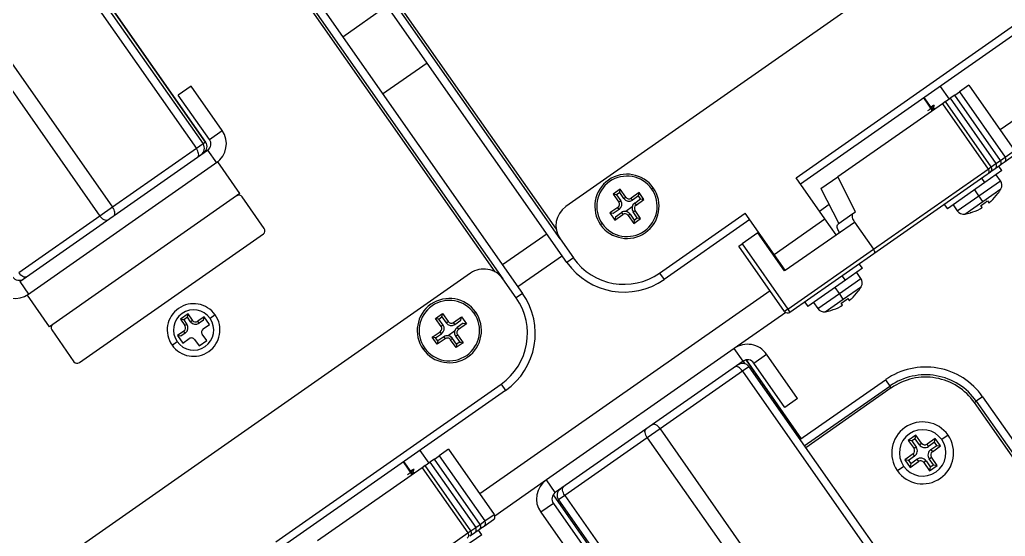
# Model space of a CAD drawing. Header units: millimetres. Extents: x 152904052 to 153933663, y 538271515 to 539240469.
# Drawn here: x 153452132 to 153452259.3, y 538569365.9 to 538569432.6 of the extents above; entities that cross this region are included whole.
import ezdxf

# ---------------------------------------------------------------- set-up
doc = ezdxf.new("R2010")
doc.units = ezdxf.units.MM
doc.layers.add('POWR', color=5, linetype='Continuous')

msp = doc.modelspace()

# ---------------------------------------------------------------- linework, layer by layer
at = {"layer": 'POWR', "color": 7}
for p, q in [((153452201.78, 538569404.27), (153452170.81, 538569448.51)), ((153452171.05, 538569448.68), (153452201.28, 538569405.52)), ((153452133.03, 538569447.08), (153452154.83, 538569415.96)), ((153452133.89, 538569447.69), (153452155.69, 538569416.56)), ((153452156.03, 538569416.79), (153452134.23, 538569447.92)), ((153452134.23, 538569447.92), (153452156.02, 538569416.79)), ((153452202.68, 538569401.24), (153452169.99, 538569447.93)), ((153452257.4, 538569446.88), (153452202.52, 538569408.45)), ((153452296.08, 538569444.61), (153452258.6, 538569418.36)), ((153452193.41, 538569400.01), (153452163.19, 538569443.17)), ((153452163.43, 538569443.35), (153452194.41, 538569399.11)), ((153452164.25, 538569443.92), (153452196.95, 538569397.23)), ((153452122.22, 538569439.51), (153452144.01, 538569408.38)), ((153452120.58, 538569438.37), (153452142.38, 538569407.24)), ((153452173.72, 538569430.4), (153452179.45, 538569434.42)), ((153452232.25, 538569412.18), (153452261.33, 538569432.55)), ((153452261.91, 538569431.73), (153452232.83, 538569411.36)), ((153452178.88, 538569423.03), (153452184.61, 538569427.05)), ((153452154.14, 538569424.02), (153452152.5, 538569422.87)), ((153452158.15, 538569418.29), (153452154.14, 538569424.02)), ((153452250.85, 538569423.98), (153452252, 538569422.35)), ((153452254.55, 538569424.13), (153452253.36, 538569423.3)), ((153452254.55, 538569424.13), (153452260.46, 538569415.7)), ((153452156.52, 538569417.14), (153452152.5, 538569422.87)), ((153452252.73, 538569422.86), (153452252.16, 538569422.46)), ((153452252.73, 538569422.86), (153452253.36, 538569423.3)), ((153452258.64, 538569414.42), (153452252.73, 538569422.86)), ((153452258.64, 538569414.42), (153452252.73, 538569422.86)), ((153452252.73, 538569422.86), (153452252.73, 538569422.86)), ((153452253.36, 538569423.3), (153452259.26, 538569414.86)), ((153452251.14, 538569421.75), (153452237.64, 538569412.3)), ((153452249.88, 538569420.86), (153452248.73, 538569422.5)), ((153452249.95, 538569420.91), (153452248.8, 538569422.55)), ((153452249.91, 538569421.49), (153452249.68, 538569421.3)), ((153452249.74, 538569421.37), (153452249.91, 538569421.49)), ((153452251.53, 538569422.02), (153452251.14, 538569421.75)), ((153452251.14, 538569421.75), (153452257.05, 538569413.31)), ((153452251.53, 538569422.02), (153452252.16, 538569422.46)), ((153452257.44, 538569413.58), (153452251.53, 538569422.02)), ((153452257.44, 538569413.58), (153452251.53, 538569422.02)), ((153452251.53, 538569422.02), (153452251.53, 538569422.02)), ((153452252.16, 538569422.46), (153452258.06, 538569414.02)), ((153452250.19, 538569421.08), (153452250, 538569421.08)), ((153452156.52, 538569417.14), (153452158.15, 538569418.29)), ((153452155.69, 538569416.56), (153452154.83, 538569415.96)), ((153452156.02, 538569416.79), (153452155.69, 538569416.56)), ((153452156.03, 538569416.79), (153452156.02, 538569416.79)), ((153452132.02, 538569398.77), (153452156.27, 538569415.75)), ((153452154.83, 538569415.96), (153452144.01, 538569408.38)), ((153452156.27, 538569415.75), (153452157.42, 538569414.11)), ((153452260.34, 538569415), (153452259.14, 538569414.16)), ((153452259.26, 538569414.86), (153452260.46, 538569415.7)), ((153452157.58, 538569414.22), (153452133.01, 538569397.01)), ((153452160.45, 538569410.13), (153452157.58, 538569414.22)), ((153452257.44, 538569413.58), (153452258.06, 538569414.02)), ((153452258.51, 538569413.72), (153452257.94, 538569413.32)), ((153452258.06, 538569414.02), (153452258.64, 538569414.42)), ((153452258.84, 538569413.1), (153452258.44, 538569413.67)), ((153452258.7, 538569413.86), (153452258.51, 538569413.72)), ((153452258.64, 538569414.42), (153452259.26, 538569414.86)), ((153452258.64, 538569414.42), (153452258.64, 538569414.42)), ((153452258.73, 538569413.88), (153452258.69, 538569413.94)), ((153452258.73, 538569413.88), (153452258.7, 538569413.86)), ((153452259.14, 538569414.16), (153452258.73, 538569413.88)), ((153452242.24, 538569402.94), (153452257.05, 538569413.31)), ((153452256.94, 538569412.62), (153452242.28, 538569402.36)), ((153452258.84, 538569413.1), (153452256.64, 538569411.56)), ((153452257.31, 538569412.88), (153452256.94, 538569412.62)), ((153452257.05, 538569413.31), (153452257.44, 538569413.58)), ((153452257.5, 538569413.02), (153452257.31, 538569412.88)), ((153452257.44, 538569413.58), (153452257.44, 538569413.58)), ((153452257.53, 538569413.04), (153452257.49, 538569413.1)), ((153452257.53, 538569413.04), (153452257.5, 538569413.02)), ((153452257.94, 538569413.32), (153452257.53, 538569413.04)), ((153452258.65, 538569411.8), (153452258.1, 538569412.58)), ((153452235.98, 538569406.86), (153452232.25, 538569412.18)), ((153452235.47, 538569410.78), (153452237.64, 538569412.3)), ((153452239.94, 538569407.8), (153452237.64, 538569412.3)), ((153452256.64, 538569411.56), (153452251.79, 538569408.16)), ((153452255.86, 538569409.85), (153452258.65, 538569411.8)), ((153452256.64, 538569411.56), (153452256.24, 538569412.13)), ((153452160.45, 538569410.13), (153452135.87, 538569392.92)), ((153452209.55, 538569410.69), (153452208.65, 538569410.06)), ((153452208.65, 538569410.06), (153452209.37, 538569409.04)), ((153452209.08, 538569409.99), (153452208.65, 538569410.06)), ((153452209.48, 538569410.27), (153452209.08, 538569409.99)), ((153452209.08, 538569409.99), (153452209.62, 538569409.22)), ((153452209.48, 538569410.27), (153452209.55, 538569410.69)), ((153452210.02, 538569409.49), (153452209.48, 538569410.27)), ((153452210.27, 538569409.67), (153452209.55, 538569410.69)), ((153452211.99, 538569410.26), (153452210.97, 538569409.55)), ((153452211.92, 538569409.84), (153452211.99, 538569410.26)), ((153452212.62, 538569409.36), (153452211.99, 538569410.26)), ((153452213.62, 538569410.73), (153452213.82, 538569410.87)), ((153452235.47, 538569410.78), (153452237.77, 538569406.28)), ((153452253.07, 538569407.9), (153452255.86, 538569409.85)), ((153452255.86, 538569409.85), (153452255.32, 538569410.63)), ((153452256.38, 538569409.12), (153452255.86, 538569409.85)), ((153452256.38, 538569409.12), (153452258.7, 538569410.74)), ((153452258.3, 538569410.15), (153452258.31, 538569410.13)), ((153452163.6, 538569405.62), (153452160.74, 538569409.72)), ((153452209.62, 538569409.22), (153452209.37, 538569409.04)), ((153452210.02, 538569409.49), (153452210.27, 538569409.67)), ((153452211.14, 538569409.3), (153452210.97, 538569409.55)), ((153452211.92, 538569409.84), (153452211.14, 538569409.3)), ((153452211.42, 538569408.9), (153452212.19, 538569409.44)), ((153452211.42, 538569408.9), (153452211.6, 538569408.65)), ((153452211.6, 538569408.65), (153452212.62, 538569409.36)), ((153452212.19, 538569409.44), (153452211.92, 538569409.84)), ((153452212.19, 538569409.44), (153452212.62, 538569409.36)), ((153452236.53, 538569408.71), (153452235.29, 538569407.84)), ((153452251.39, 538569408.74), (153452251.79, 538569408.16)), ((153452252.53, 538569408.68), (153452253.07, 538569407.9)), ((153452254.05, 538569407.49), (153452256.38, 538569409.12)), ((153452256.26, 538569408.34), (153452256.1, 538569408.61)), ((153452256.95, 538569409.2), (153452257.15, 538569408.96)), ((153452144.01, 538569408.38), (153452142.38, 538569407.24)), ((153452209.25, 538569408.34), (153452208.22, 538569407.63)), ((153452208.22, 538569407.63), (153452208.85, 538569406.72)), ((153452208.65, 538569407.55), (153452208.22, 538569407.63)), ((153452209.42, 538569408.09), (153452208.65, 538569407.55)), ((153452208.85, 538569406.72), (153452209.88, 538569407.44)), ((153452208.93, 538569407.15), (153452209.7, 538569407.69)), ((153452209.42, 538569408.09), (153452209.25, 538569408.34)), ((153452209.7, 538569407.69), (153452209.88, 538569407.44)), ((153452211.1, 538569408.42), (153452210.26, 538569407.83)), ((153452210.83, 538569407.49), (153452210.57, 538569407.32)), ((153452210.57, 538569407.32), (153452211.29, 538569406.29)), ((153452210.83, 538569407.49), (153452211.37, 538569406.72)), ((153452211.22, 538569407.77), (153452211.48, 538569407.95)), ((153452211.76, 538569407), (153452211.22, 538569407.77)), ((153452212.19, 538569406.93), (153452211.48, 538569407.95)), ((153452214.64, 538569399.85), (153452225.7, 538569407.6)), ((153452229.43, 538569402.27), (153452225.7, 538569407.6)), ((153452237.68, 538569406.22), (153452239.6, 538569407.56)), ((153452239.6, 538569407.56), (153452239.94, 538569407.8)), ((153452254.76, 538569407.64), (153452254.75, 538569407.66)), ((153452142.38, 538569407.24), (153452131.9, 538569399.9)), ((153452207.23, 538569406.26), (153452207.02, 538569406.11)), ((153452208.88, 538569406.86), (153452208.8, 538569406.81)), ((153452208.93, 538569407.15), (153452208.85, 538569406.72)), ((153452211.29, 538569406.29), (153452212.19, 538569406.93)), ((153452211.37, 538569406.72), (153452211.29, 538569406.29)), ((153452211.37, 538569406.72), (153452211.76, 538569407)), ((153452211.76, 538569407), (153452212.19, 538569406.93)), ((153452226.27, 538569406.78), (153452215.22, 538569399.03)), ((153452229.43, 538569402.27), (153452235.98, 538569406.86)), ((153452237.42, 538569404.81), (153452235.98, 538569406.86)), ((153452237.42, 538569404.81), (153452239.78, 538569406.46)), ((153452239.78, 538569406.46), (153452242.24, 538569402.94)), ((153452139.73, 538569388.29), (153452163.48, 538569404.92)), ((153452200.1, 538569404.93), (153452194.37, 538569400.91)), ((153452227.32, 538569405.07), (153452225.28, 538569403.64)), ((153452227.32, 538569405.07), (153452227.42, 538569405.14)), ((153452230.77, 538569400.15), (153452227.32, 538569405.07)), ((153452230.86, 538569400.22), (153452237.42, 538569404.81)), ((153452201.78, 538569404.27), (153452203.5, 538569401.82)), ((153452224.87, 538569403.35), (153452225.28, 538569403.64)), ((153452225.28, 538569403.64), (153452231.18, 538569395.2)), ((153452230.77, 538569394.91), (153452224.87, 538569403.35)), ((153452230.86, 538569400.22), (153452229.43, 538569402.27)), ((153452231.18, 538569395.2), (153452242.24, 538569402.94)), ((153452242.28, 538569402.36), (153452231.47, 538569394.79)), ((153452202.08, 538569402.1), (153452196.35, 538569398.09)), ((153452203.5, 538569401.82), (153452202.68, 538569401.24)), ((153452240.82, 538569400.48), (153452240.42, 538569401.05)), ((153452190.23, 538569399.85), (153452135.35, 538569361.42)), ((153452214.64, 538569399.85), (153452215.22, 538569399.03)), ((153452230.53, 538569400.48), (153452230.59, 538569400.61)), ((153452230.59, 538569400.4), (153452230.69, 538569400.47)), ((153452230.77, 538569400.15), (153452230.86, 538569400.22)), ((153452240.82, 538569400.48), (153452238.62, 538569398.94)), ((153452240.62, 538569399.18), (153452240.08, 538569399.96)), ((153452132.02, 538569398.77), (153452133.17, 538569397.13)), ((153452196.13, 538569396.65), (153452194.41, 538569399.11)), ((153452238.62, 538569398.94), (153452233.77, 538569395.55)), ((153452237.84, 538569397.23), (153452240.62, 538569399.18)), ((153452238.62, 538569398.94), (153452238.22, 538569399.52)), ((153452228.91, 538569397.57), (153452191.42, 538569371.33)), ((153452196.95, 538569397.23), (153452196.13, 538569396.65)), ((153452235.05, 538569395.28), (153452237.84, 538569397.23)), ((153452237.84, 538569397.23), (153452237.29, 538569398.01)), ((153452238.35, 538569396.5), (153452237.84, 538569397.23)), ((153452238.35, 538569396.5), (153452240.68, 538569398.12)), ((153452240.28, 538569397.53), (153452240.29, 538569397.51)), ((153452135.87, 538569392.92), (153452133.01, 538569397.01)), ((153452233.37, 538569396.12), (153452233.77, 538569395.55)), ((153452234.51, 538569396.06), (153452235.05, 538569395.28)), ((153452236.03, 538569394.87), (153452238.35, 538569396.5)), ((153452238.24, 538569395.72), (153452238.08, 538569395.99)), ((153452238.93, 538569396.58), (153452239.13, 538569396.34)), ((153452153.76, 538569394.58), (153452152.77, 538569393.89)), ((153452153.68, 538569394.15), (153452153.76, 538569394.58)), ((153452154.33, 538569393.76), (153452153.76, 538569394.58)), ((153452185.72, 538569394), (153452186.62, 538569394.63)), ((153452186.54, 538569394.21), (153452186.62, 538569394.63)), ((153452186.62, 538569394.63), (153452187.33, 538569393.61)), ((153452190.68, 538569394.67), (153452190.89, 538569394.81)), ((153452230.92, 538569394.77), (153452224.27, 538569390.11)), ((153452231.18, 538569395.2), (153452230.77, 538569394.91)), ((153452231.18, 538569395.2), (153452231.47, 538569394.79)), ((153452236.74, 538569395.03), (153452236.73, 538569395.04)), ((153452153.2, 538569393.81), (153452152.77, 538569393.89)), ((153452152.77, 538569393.89), (153452153.35, 538569393.07)), ((153452153.68, 538569394.15), (153452153.2, 538569393.81)), ((153452153.2, 538569393.81), (153452153.6, 538569393.24)), ((153452154.08, 538569393.58), (153452153.68, 538569394.15)), ((153452154.08, 538569393.58), (153452154.33, 538569393.76)), ((153452155.85, 538569394.21), (153452155.03, 538569393.63)), ((153452155.2, 538569393.38), (153452155.03, 538569393.63)), ((153452155.77, 538569393.78), (153452155.2, 538569393.38)), ((153452155.77, 538569393.78), (153452155.85, 538569394.21)), ((153452156.54, 538569393.22), (153452155.85, 538569394.21)), ((153452157.26, 538569394.46), (153452156.6, 538569394)), ((153452186.43, 538569392.98), (153452185.72, 538569394)), ((153452186.14, 538569393.93), (153452185.72, 538569394)), ((153452186.14, 538569393.93), (153452186.54, 538569394.21)), ((153452186.68, 538569393.15), (153452186.14, 538569393.93)), ((153452186.54, 538569394.21), (153452187.08, 538569393.43)), ((153452187.08, 538569393.43), (153452187.33, 538569393.61)), ((153452188.03, 538569393.49), (153452189.05, 538569394.2)), ((153452188.21, 538569393.24), (153452188.03, 538569393.49)), ((153452188.21, 538569393.24), (153452188.98, 538569393.78)), ((153452189.26, 538569393.38), (153452188.49, 538569392.84)), ((153452189.69, 538569393.3), (153452188.66, 538569392.59)), ((153452188.98, 538569393.78), (153452189.05, 538569394.2)), ((153452189.05, 538569394.2), (153452189.69, 538569393.3)), ((153452189.26, 538569393.38), (153452189.69, 538569393.3)), ((153452189.63, 538569393.38), (153452189.55, 538569393.33)), ((153452136.16, 538569392.51), (153452139.03, 538569388.41)), ((153452153.23, 538569392.37), (153452152.41, 538569391.8)), ((153452153.4, 538569392.12), (153452152.83, 538569391.72)), ((153452153.4, 538569392.12), (153452153.23, 538569392.37)), ((153452153.6, 538569393.24), (153452153.35, 538569393.07)), ((153452155.72, 538569392.65), (153452156.54, 538569393.22)), ((153452185.29, 538569391.57), (153452186.31, 538569392.28)), ((153452185.71, 538569391.49), (153452186.49, 538569392.03)), ((153452186.49, 538569392.03), (153452186.31, 538569392.28)), ((153452186.68, 538569393.15), (153452186.43, 538569392.98)), ((153452188.16, 538569392.36), (153452187.33, 538569391.77)), ((153452188.49, 538569392.84), (153452188.66, 538569392.59)), ((153452151.69, 538569390.56), (153452152.34, 538569391.02)), ((153452152.41, 538569391.8), (153452153.09, 538569390.82)), ((153452152.83, 538569391.72), (153452152.41, 538569391.8)), ((153452153.09, 538569390.82), (153452153.91, 538569391.39)), ((153452154.61, 538569391.27), (153452155.18, 538569390.45)), ((153452155.18, 538569390.45), (153452156.17, 538569391.14)), ((153452156.17, 538569391.14), (153452155.59, 538569391.95)), ((153452185.92, 538569390.66), (153452185.29, 538569391.57)), ((153452185.71, 538569391.49), (153452185.29, 538569391.57)), ((153452185.99, 538569391.09), (153452185.71, 538569391.49)), ((153452186.94, 538569391.38), (153452185.92, 538569390.66)), ((153452185.99, 538569391.09), (153452185.92, 538569390.66)), ((153452186.77, 538569391.63), (153452185.99, 538569391.09)), ((153452186.77, 538569391.63), (153452186.94, 538569391.38)), ((153452187.89, 538569391.43), (153452187.64, 538569391.26)), ((153452188.35, 538569390.23), (153452187.64, 538569391.26)), ((153452188.43, 538569390.66), (153452187.89, 538569391.43)), ((153452188.29, 538569391.71), (153452188.54, 538569391.89)), ((153452188.29, 538569391.71), (153452188.83, 538569390.94)), ((153452189.26, 538569390.87), (153452188.35, 538569390.23)), ((153452188.83, 538569390.94), (153452188.43, 538569390.66)), ((153452188.54, 538569391.89), (153452189.26, 538569390.87)), ((153452188.83, 538569390.94), (153452189.26, 538569390.87)), ((153452184.29, 538569390.2), (153452184.09, 538569390.05)), ((153452188.43, 538569390.66), (153452188.35, 538569390.23)), ((153452224.27, 538569390.11), (153452200.02, 538569373.13)), ((153452225.42, 538569388.47), (153452224.27, 538569390.11)), ((153452225.42, 538569388.47), (153452201.17, 538569371.5)), ((153452225.41, 538569388.47), (153452225.63, 538569388.15)), ((153452232.92, 538569378.47), (153452225.79, 538569388.64)), ((153452225.79, 538569388.64), (153452232.92, 538569378.46)), ((153452226.81, 538569388.23), (153452228.45, 538569389.38)), ((153452230.82, 538569382.49), (153452226.81, 538569388.23)), ((153452232.46, 538569383.64), (153452228.45, 538569389.38)), ((153452225.34, 538569387.2), (153452214.69, 538569379.74)), ((153452226.15, 538569387.77), (153452225.34, 538569387.2)), ((153452225.34, 538569387.2), (153452247.13, 538569356.07)), ((153452226.15, 538569387.77), (153452247.95, 538569356.64)), ((153452232.75, 538569378.35), (153452243.81, 538569386.09)), ((153452243.81, 538569386.09), (153452244.38, 538569385.27)), ((153452165.08, 538569365.15), (153452194.16, 538569385.51)), ((153452194.74, 538569384.69), (153452165.66, 538569364.33)), ((153452194.16, 538569385.51), (153452194.74, 538569384.69)), ((153452233.32, 538569377.53), (153452244.38, 538569385.27)), ((153452244.55, 538569385.03), (153452233.5, 538569377.28)), ((153452244.55, 538569385.03), (153452244.38, 538569385.27)), ((153452232.46, 538569383.64), (153452230.82, 538569382.49)), ((153452255.28, 538569383.14), (153452255.52, 538569383.31)), ((153452285.5, 538569339.97), (153452255.28, 538569383.14)), ((153452256.34, 538569383.88), (153452255.52, 538569383.31)), ((153452255.52, 538569383.31), (153452286.5, 538569339.08)), ((153452256.34, 538569383.88), (153452289.04, 538569337.19)), ((153452214.69, 538569379.74), (153452213.05, 538569378.59)), ((153452214.69, 538569379.74), (153452236.48, 538569348.61)), ((153452213.05, 538569378.59), (153452202.4, 538569371.14)), ((153452213.05, 538569378.59), (153452234.84, 538569347.46)), ((153452247.72, 538569378.94), (153452246.73, 538569378.25)), ((153452247.22, 538569378.17), (153452246.73, 538569378.25)), ((153452246.73, 538569378.25), (153452247.48, 538569377.19)), ((153452247.63, 538569378.45), (153452247.22, 538569378.17)), ((153452247.22, 538569378.17), (153452247.77, 538569377.39)), ((153452247.63, 538569378.45), (153452247.72, 538569378.94)), ((153452248.18, 538569377.68), (153452247.63, 538569378.45)), ((153452248.46, 538569377.88), (153452247.72, 538569378.94)), ((153452250.22, 538569378.5), (153452249.16, 538569377.75)), ((153452250.14, 538569378.01), (153452250.22, 538569378.5)), ((153452250.91, 538569377.52), (153452250.22, 538569378.5)), ((153452251.88, 538569378.93), (153452251.06, 538569378.35)), ((153452183.68, 538569376.95), (153452184.83, 538569375.31)), ((153452187.38, 538569377.1), (153452186.19, 538569376.26)), ((153452187.38, 538569377.1), (153452193.29, 538569368.66)), ((153452247.77, 538569377.39), (153452247.48, 538569377.19)), ((153452248.18, 538569377.68), (153452248.46, 538569377.88)), ((153452249.36, 538569377.47), (153452249.16, 538569377.75)), ((153452250.14, 538569378.01), (153452249.36, 538569377.47)), ((153452249.65, 538569377.06), (153452250.42, 538569377.6)), ((153452249.65, 538569377.06), (153452249.85, 538569376.77)), ((153452249.85, 538569376.77), (153452250.91, 538569377.52)), ((153452250.42, 538569377.6), (153452250.14, 538569378.01)), ((153452250.42, 538569377.6), (153452250.91, 538569377.52)), ((153452182.78, 538569373.88), (153452181.63, 538569375.52)), ((153452185.56, 538569375.82), (153452184.99, 538569375.42)), ((153452185.56, 538569375.83), (153452186.19, 538569376.26)), ((153452191.47, 538569367.39), (153452185.56, 538569375.83)), ((153452185.56, 538569375.82), (153452185.56, 538569375.83)), ((153452191.46, 538569367.39), (153452185.56, 538569375.82)), ((153452186.19, 538569376.26), (153452192.09, 538569367.83)), ((153452247.36, 538569376.49), (153452246.29, 538569375.75)), ((153452246.78, 538569375.66), (153452246.29, 538569375.75)), ((153452246.29, 538569375.75), (153452246.98, 538569374.76)), ((153452247.56, 538569376.2), (153452246.78, 538569375.66)), ((153452246.78, 538569375.66), (153452247.07, 538569375.25)), ((153452246.98, 538569374.76), (153452248.05, 538569375.51)), ((153452247.07, 538569375.25), (153452247.84, 538569375.8)), ((153452247.56, 538569376.2), (153452247.36, 538569376.49)), ((153452247.84, 538569375.8), (153452248.05, 538569375.51)), ((153452249.03, 538569375.59), (153452248.74, 538569375.39)), ((153452249.03, 538569375.59), (153452249.57, 538569374.81)), ((153452249.44, 538569375.87), (153452249.73, 538569376.07)), ((153452249.98, 538569375.1), (153452249.44, 538569375.87)), ((153452250.47, 538569375.01), (153452249.73, 538569376.07)), ((153452183.97, 538569374.71), (153452170.47, 538569365.26)), ((153452182.71, 538569373.83), (153452181.56, 538569375.47)), ((153452182.74, 538569374.46), (153452182.51, 538569374.26)), ((153452182.57, 538569374.34), (153452182.74, 538569374.46)), ((153452184.36, 538569374.98), (153452183.97, 538569374.71)), ((153452183.97, 538569374.71), (153452189.88, 538569366.28)), ((153452184.36, 538569374.98), (153452184.99, 538569375.42)), ((153452190.27, 538569366.55), (153452184.36, 538569374.98)), ((153452190.26, 538569366.55), (153452184.36, 538569374.98)), ((153452184.36, 538569374.98), (153452184.36, 538569374.98)), ((153452184.99, 538569375.42), (153452190.89, 538569366.99)), ((153452245.33, 538569374.34), (153452246.15, 538569374.91)), ((153452247.07, 538569375.25), (153452246.98, 538569374.76)), ((153452248.74, 538569375.39), (153452249.49, 538569374.32)), ((153452249.49, 538569374.32), (153452250.47, 538569375.01)), ((153452249.57, 538569374.81), (153452249.49, 538569374.32)), ((153452249.57, 538569374.81), (153452249.98, 538569375.1)), ((153452249.98, 538569375.1), (153452250.47, 538569375.01)), ((153452183.02, 538569374.05), (153452182.83, 538569374.05)), ((153452200.02, 538569373.13), (153452193.36, 538569368.47)), ((153452201.17, 538569371.5), (153452200.02, 538569373.13)), ((153452201.62, 538569371.81), (153452201.64, 538569371.79)), ((153452200.89, 538569371.2), (153452208.01, 538569361.03)), ((153452202.4, 538569371.14), (153452201.58, 538569370.56)), ((153452201.58, 538569370.56), (153452223.38, 538569339.43)), ((153452202.4, 538569371.14), (153452224.19, 538569340.01)), ((153452200.92, 538569370.1), (153452199.29, 538569368.96)), ((153452200.92, 538569370.1), (153452204.94, 538569364.37)), ((153452193.17, 538569367.97), (153452191.97, 538569367.13)), ((153452192.09, 538569367.83), (153452193.29, 538569368.66)), ((153452199.29, 538569368.96), (153452203.3, 538569363.22)), ((153452190.27, 538569366.55), (153452190.89, 538569366.99)), ((153452191.34, 538569366.69), (153452190.77, 538569366.29)), ((153452190.89, 538569366.99), (153452191.46, 538569367.39)), ((153452191.67, 538569366.06), (153452191.27, 538569366.64)), ((153452191.53, 538569366.82), (153452191.34, 538569366.69)), ((153452191.46, 538569367.39), (153452191.47, 538569367.39)), ((153452191.47, 538569367.39), (153452192.09, 538569367.83)), ((153452191.56, 538569366.84), (153452191.52, 538569366.91)), ((153452191.56, 538569366.84), (153452191.53, 538569366.82)), ((153452191.97, 538569367.13), (153452191.56, 538569366.84)), ((153452175.07, 538569355.91), (153452189.88, 538569366.28)), ((153452191.67, 538569366.06), (153452189.47, 538569364.53)), ((153452189.88, 538569366.28), (153452190.26, 538569366.55)), ((153452190.33, 538569365.98), (153452190.14, 538569365.85)), ((153452190.26, 538569366.55), (153452190.27, 538569366.55)), ((153452190.36, 538569366), (153452190.32, 538569366.07)), ((153452190.36, 538569366), (153452190.33, 538569365.98)), ((153452190.77, 538569366.29), (153452190.36, 538569366))]:
    msp.add_line(p, q, dxfattribs=at)
at = {"layer": 'POWR', "color": 7, "flags": 128}
for points in [[(153452155.01, 538569414.86), (153452155.08, 538569414.93), (153452155.12, 538569415.03), (153452155.13, 538569415.15), (153452155.12, 538569415.3), (153452155.08, 538569415.46), (153452155.02, 538569415.62), (153452154.93, 538569415.79), (153452154.83, 538569415.96)], [(153452144.2, 538569407.29), (153452144.26, 538569407.36), (153452144.3, 538569407.46), (153452144.32, 538569407.58), (153452144.31, 538569407.73), (153452144.27, 538569407.88), (153452144.2, 538569408.05), (153452144.12, 538569408.22), (153452144.01, 538569408.38)], [(153452143.38, 538569406.72), (153452143.28, 538569406.68), (153452143.17, 538569406.67), (153452143.04, 538569406.69), (153452142.91, 538569406.75), (153452142.77, 538569406.83), (153452142.63, 538569406.95), (153452142.5, 538569407.08), (153452142.38, 538569407.24)], [(153452132.9, 538569399.38), (153452132.81, 538569399.34), (153452132.7, 538569399.33), (153452132.57, 538569399.35), (153452132.43, 538569399.41), (153452132.29, 538569399.5), (153452132.15, 538569399.61), (153452132.02, 538569399.75), (153452131.9, 538569399.9)], [(153452225.34, 538569387.2), (153452225.22, 538569387.35), (153452225.08, 538569387.49), (153452224.95, 538569387.6), (153452224.81, 538569387.69), (153452224.68, 538569387.75), (153452224.55, 538569387.78), (153452224.44, 538569387.77), (153452224.35, 538569387.73)], [(153452213.05, 538569378.59), (153452212.94, 538569378.76), (153452212.86, 538569378.93), (153452212.8, 538569379.1), (153452212.76, 538569379.26), (153452212.75, 538569379.4), (153452212.77, 538569379.53), (153452212.82, 538569379.63), (153452212.88, 538569379.7)], [(153452214.69, 538569379.74), (153452214.57, 538569379.89), (153452214.44, 538569380.03), (153452214.3, 538569380.15), (153452214.16, 538569380.24), (153452214.03, 538569380.29), (153452213.9, 538569380.32), (153452213.79, 538569380.31), (153452213.7, 538569380.27)], [(153452202.4, 538569371.14), (153452202.29, 538569371.3), (153452202.21, 538569371.47), (153452202.15, 538569371.64), (153452202.11, 538569371.8), (153452202.1, 538569371.94), (153452202.12, 538569372.07), (153452202.17, 538569372.17), (153452202.23, 538569372.24)]]:
    msp.add_lwpolyline(points, dxfattribs=at)
at = {"layer": 'POWR', "color": 7}
for centre, radius, start, end in [((153452155.7, 538569416.56), 3, 305, 35), ((153452154.87, 538569415.98), 1, 305.0109, 35.0109), ((153452155.21, 538569416.22), 1, 305, 35), ((153452155.21, 538569416.22), 1, 305.0109, 35.0109), ((153452155.7, 538569416.56), 1, 305, 35), ((153452257.65, 538569413.73), 0.499, 305.07, 35.0698), ((153452258.23, 538569414.13), 0.5, 305, 35), ((153452258.23, 538569414.13), 0.499, 305.07, 35.0698), ((153452258.75, 538569413.95), 0.103, 217.4159, 246.5165), ((153452258.85, 538569414.57), 0.499, 305.07, 35.0698), ((153452210.42, 538569408.49), 4.15, 35, 215), ((153452210.42, 538569408.49), 3.9, 35, 215), ((153452257.03, 538569413.29), 0.5, 305, 35), ((153452257.03, 538569413.29), 0.499, 305.07, 35.0698), ((153452257.55, 538569413.11), 0.103, 217.4159, 246.5165), ((153452257.83, 538569411.23), 1, 330.8721, 35), ((153452160.33, 538569409.43), 0.5, 35, 125), ((153452210.42, 538569408.49), 4.15, 215, 35), ((153452210.42, 538569408.49), 3.9, 215, 35), ((153452253, 538569413.94), 6.52, 312.4848, 324.3917), ((153452253.02, 538569413.91), 6.5, 324.4786, 330.8721), ((153452208.96, 538569408.75), 0.5, 305, 35), ((153452208.96, 538569408.75), 0.807, 305, 35), ((153452210.68, 538569409.96), 0.807, 215, 305), ((153452210.68, 538569409.96), 0.5, 215, 305), ((153452211.88, 538569408.24), 0.807, 125, 215), ((153452211.88, 538569408.24), 0.5, 125, 215), ((153452252.91, 538569414.06), 6.32, 300.3185, 309.6814), ((153452204.24, 538569405.99), 3, 125, 215), ((153452210.16, 538569407.03), 0.807, 35, 125), ((153452210.16, 538569407.03), 0.5, 35, 125), ((153452253.89, 538569408.48), 1, 215, 279.1279), ((153452253.02, 538569413.91), 6.5, 279.1279, 285.5214), ((153452253, 538569413.94), 6.52, 285.6083, 297.5152), ((153452163.19, 538569405.33), 0.5, 305, 35), ((153452210.05, 538569406.41), 9, 215, 305), ((153452210.05, 538569406.41), 8, 215, 305), ((153452191.95, 538569397.39), 3, 35, 125), ((153452131.94, 538569399.93), 1, 215, 305), ((153452239.8, 538569398.61), 1, 330.8721, 35), ((153452131.45, 538569399.59), 3, 215, 305), ((153452189.58, 538569392.07), 9, 305, 35), ((153452234.98, 538569401.32), 6.52, 312.4848, 324.3917), ((153452235, 538569401.29), 6.5, 324.4786, 330.8721), ((153452154.47, 538569392.51), 3.4, 35, 215), ((153452187.49, 538569392.43), 4.15, 35, 215), ((153452187.49, 538569392.43), 3.9, 35, 215), ((153452189.58, 538569392.07), 8, 305, 35), ((153452234.89, 538569401.44), 6.32, 300.3185, 309.6814), ((153452154.47, 538569392.51), 2.6, 35, 215), ((153452187.49, 538569392.43), 4.15, 215, 35), ((153452187.49, 538569392.43), 3.9, 215, 35), ((153452231.18, 538569395.2), 0.5, 215, 305), ((153452235.87, 538569395.86), 1, 215, 279.1279), ((153452235, 538569401.29), 6.5, 279.1279, 285.5214), ((153452234.97, 538569401.32), 6.52, 285.6083, 297.5152), ((153452154.47, 538569392.51), 3.4, 215, 35), ((153452154.47, 538569392.51), 2.6, 215, 35), ((153452154.74, 538569394.04), 0.807, 215, 305), ((153452154.74, 538569394.04), 0.5, 215, 305), ((153452187.74, 538569393.9), 0.807, 215, 305), ((153452187.74, 538569393.9), 0.5, 215, 305), ((153452136.57, 538569392.8), 0.5, 125, 215), ((153452152.94, 538569392.78), 0.5, 305, 35), ((153452152.94, 538569392.78), 0.807, 305, 35), ((153452156, 538569392.24), 0.5, 125, 215), ((153452186.02, 538569392.69), 0.5, 305, 35), ((153452186.02, 538569392.69), 0.807, 305, 35), ((153452188.95, 538569392.18), 0.807, 125, 215), ((153452188.95, 538569392.18), 0.5, 125, 215), ((153452154.2, 538569390.98), 0.5, 35, 125), ((153452187.23, 538569390.97), 0.807, 35, 125), ((153452187.23, 538569390.97), 0.5, 35, 125), ((153452225.99, 538569387.66), 3, 35, 125), ((153452139.44, 538569388.7), 0.5, 215, 305), ((153452225.99, 538569387.66), 1, 35, 125), ((153452225.34, 538569387.2), 1, 35, 125), ((153452248.97, 538569378.72), 9, 35, 125), ((153452248.97, 538569378.72), 8, 35, 125), ((153452248.97, 538569378.72), 7.7, 35, 125), ((153452248.6, 538569376.63), 4, 35, 215), ((153452248.6, 538569376.63), 3, 35, 215), ((153452248.6, 538569376.63), 4, 215, 35), ((153452248.6, 538569376.63), 3, 215, 35), ((153452247.07, 538569376.9), 0.5, 305, 35), ((153452247.07, 538569376.9), 0.851, 305, 35), ((153452248.87, 538569378.16), 0.851, 215, 305), ((153452248.87, 538569378.16), 0.5, 215, 305), ((153452250.13, 538569376.36), 0.851, 125, 215), ((153452250.13, 538569376.36), 0.5, 125, 215), ((153452248.33, 538569375.1), 0.851, 35, 125), ((153452248.33, 538569375.1), 0.5, 35, 125), ((153452201.74, 538569370.68), 3, 125, 215), ((153452202.4, 538569371.14), 1, 125, 215), ((153452201.74, 538569370.68), 1, 125, 215), ((153452190.48, 538569366.7), 0.499, 305.07, 35.0698), ((153452191.06, 538569367.1), 0.5, 305, 35), ((153452191.06, 538569367.1), 0.499, 305.07, 35.0698), ((153452191.58, 538569366.92), 0.103, 217.4159, 246.5165), ((153452191.68, 538569367.54), 0.499, 305.07, 35.0698), ((153452189.86, 538569366.26), 0.5, 305, 35), ((153452189.86, 538569366.26), 0.499, 305.07, 35.0698), ((153452190.38, 538569366.08), 0.103, 217.4159, 246.5165)]:
    msp.add_arc(centre, radius, start, end, dxfattribs=at)
for points, knots in [([(153452249.91, 538569421.49), (153452249.98, 538569421.53), (153452250.14, 538569421.6), (153452250.08, 538569421.51), (153452249.8, 538569421.26), (153452249.44, 538569420.97), (153452249.24, 538569420.81)], [0, 0, 0, 0, 0.240848, 0.476572, 0.721491, 1, 1, 1, 1]), ([(153452249.96, 538569421.15), (153452249.98, 538569421.22), (153452250.03, 538569421.35), (153452250.08, 538569421.49), (153452250.1, 538569421.56)], [0, 0, 0, 0, 0.499894, 1, 1, 1, 1]), ([(153452249.68, 538569420.94), (153452249.77, 538569420.98), (153452249.94, 538569421.07), (153452250.03, 538569421.1), (153452250, 538569421.06), (153452250, 538569421.05)], [0, 0, 0, 0, 0.402272, 0.802406, 1, 1, 1, 1]), ([(153452257.05, 538569413.31), (153452257.07, 538569413.27), (153452257.12, 538569413.19), (153452257.15, 538569413.04), (153452257.13, 538569412.88), (153452257.06, 538569412.73), (153452256.98, 538569412.65), (153452256.94, 538569412.62)], [0, 0, 0, 0, 0.174928, 0.36388, 0.560047, 0.788091, 1, 1, 1, 1]), ([(153452257.15, 538569408.96), (153452257.16, 538569408.96), (153452257.17, 538569408.96), (153452257.23, 538569408.99), (153452257.31, 538569409.05), (153452257.37, 538569409.11), (153452257.4, 538569409.13)], [0, 0, 0, 0, 0.250648, 0.499754, 0.7491, 1, 1, 1, 1]), ([(153452257.4, 538569409.13), (153452257.37, 538569409.11), (153452257.31, 538569409.05), (153452257.23, 538569408.99), (153452257.17, 538569408.96), (153452257.16, 538569408.96), (153452257.15, 538569408.96)], [0, 0, 0, 0, 0.250648, 0.499754, 0.7491, 1, 1, 1, 1]), ([(153452239.6, 538569407.56), (153452239.55, 538569407.51), (153452239.46, 538569407.39), (153452239.48, 538569407.08), (153452239.59, 538569406.75), (153452239.72, 538569406.56), (153452239.78, 538569406.46)], [0, 0, 0, 0, 0.273241, 0.566326, 0.7921708, 1, 1, 1, 1]), ([(153452256.01, 538569408.16), (153452256.04, 538569408.18), (153452256.11, 538569408.22), (153452256.2, 538569408.27), (153452256.26, 538569408.32), (153452256.26, 538569408.33), (153452256.26, 538569408.34)], [0, 0, 0, 0, 0.250648, 0.499754, 0.7491, 1, 1, 1, 1]), ([(153452237.86, 538569405.12), (153452237.81, 538569405.2), (153452237.71, 538569405.36), (153452237.6, 538569405.62), (153452237.55, 538569405.88), (153452237.57, 538569406.1), (153452237.65, 538569406.18), (153452237.68, 538569406.22)], [0, 0, 0, 0, 0.174736, 0.363548, 0.559692, 0.78787, 1, 1, 1, 1]), ([(153452242.24, 538569402.94), (153452242.27, 538569402.9), (153452242.32, 538569402.82), (153452242.37, 538569402.68), (153452242.38, 538569402.55), (153452242.36, 538569402.43), (153452242.31, 538569402.38), (153452242.28, 538569402.36)], [0, 0, 0, 0, 0.163518, 0.344285, 0.539301, 0.775308, 1, 1, 1, 1]), ([(153452239.13, 538569396.34), (153452239.14, 538569396.34), (153452239.15, 538569396.34), (153452239.21, 538569396.37), (153452239.29, 538569396.44), (153452239.35, 538569396.49), (153452239.38, 538569396.52)], [0, 0, 0, 0, 0.250648, 0.499754, 0.7491, 1, 1, 1, 1]), ([(153452239.38, 538569396.52), (153452239.35, 538569396.49), (153452239.29, 538569396.44), (153452239.21, 538569396.37), (153452239.15, 538569396.34), (153452239.14, 538569396.34), (153452239.13, 538569396.34)], [0, 0, 0, 0, 0.250648, 0.499754, 0.7491, 1, 1, 1, 1]), ([(153452237.99, 538569395.54), (153452238.02, 538569395.56), (153452238.09, 538569395.6), (153452238.18, 538569395.65), (153452238.23, 538569395.7), (153452238.24, 538569395.71), (153452238.24, 538569395.72)], [0, 0, 0, 0, 0.250648, 0.499754, 0.7491, 1, 1, 1, 1]), ([(153452182.74, 538569374.46), (153452182.81, 538569374.5), (153452182.97, 538569374.57), (153452182.91, 538569374.48), (153452182.63, 538569374.23), (153452182.27, 538569373.94), (153452182.07, 538569373.78)], [0, 0, 0, 0, 0.240848, 0.476572, 0.721491, 1, 1, 1, 1]), ([(153452182.79, 538569374.12), (153452182.81, 538569374.18), (153452182.86, 538569374.32), (153452182.91, 538569374.46), (153452182.93, 538569374.52)], [0, 0, 0, 0, 0.499894, 1, 1, 1, 1]), ([(153452182.51, 538569373.9), (153452182.6, 538569373.95), (153452182.77, 538569374.04), (153452182.86, 538569374.07), (153452182.83, 538569374.03), (153452182.83, 538569374.02)], [0, 0, 0, 0, 0.402272, 0.802406, 1, 1, 1, 1]), ([(153452193.17, 538569367.97), (153452193.22, 538569368.02), (153452193.33, 538569368.11), (153452193.39, 538569368.32), (153452193.37, 538569368.52), (153452193.32, 538569368.62), (153452193.29, 538569368.66)], [0, 0, 0, 0, 0.270336, 0.562527, 0.789797, 1, 1, 1, 1]), ([(153452189.88, 538569366.28), (153452189.9, 538569366.24), (153452189.95, 538569366.15), (153452189.98, 538569366.01), (153452189.96, 538569365.85), (153452189.89, 538569365.69), (153452189.81, 538569365.62), (153452189.77, 538569365.59)], [0, 0, 0, 0, 0.174928, 0.36388, 0.560047, 0.788091, 1, 1, 1, 1])]:
    msp.add_open_spline(points, degree=3, knots=knots, dxfattribs=at)

doc.saveas('drawing.dxf')
